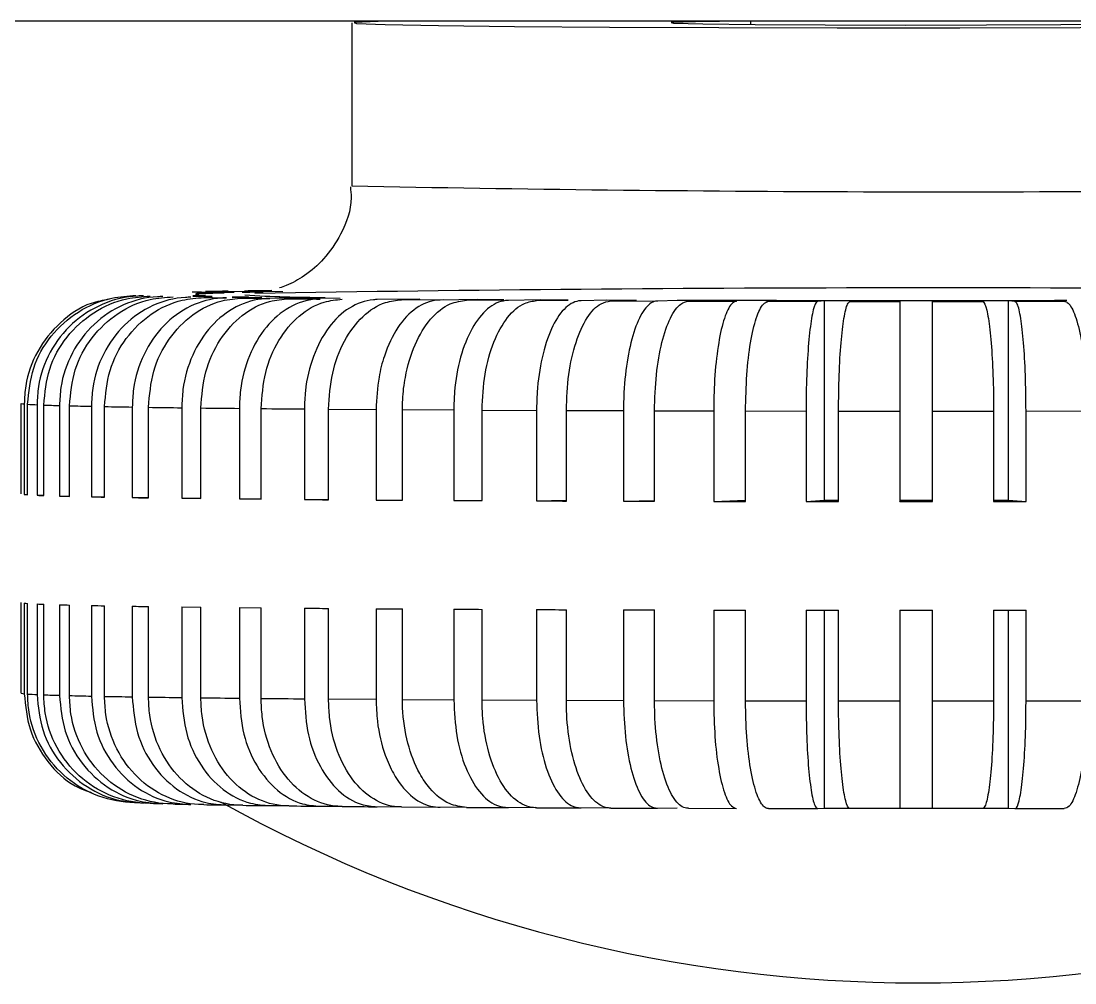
# Model space of a CAD drawing. Extents: x 12.3 to 108.7, y 1.1 to 80.4.
# Drawn here: x 25.532 to 26.114, y 29.275 to 29.806 of the extents above; entities that cross this region are included whole.
import ezdxf

# ---------------------------------------------------------------- set-up
doc = ezdxf.new("R2010")
doc.units = 0
doc.header["$MEASUREMENT"] = 0
doc.layers.add('OBJECT', color=7, linetype='CONTINUOUS')

msp = doc.modelspace()

# ---------------------------------------------------------------- linework, layer by layer
at = {"layer": 'OBJECT'}
for p, q in [((27.38138, 29.80632), (23.74883, 29.80632)), ((25.9346, 29.80632), (25.9346, 29.80443)), ((25.7146, 29.80532), (25.7146, 29.71532)), ((25.62652, 29.65681), (25.63161, 29.65679)), ((25.63381, 29.65468), (25.6269, 29.65467)), ((25.62691, 29.65451), (25.63751, 29.65453)), ((25.63012, 29.65489), (25.62828, 29.65505)), ((25.62843, 29.65562), (25.63035, 29.65578)), ((25.62848, 29.65599), (25.63414, 29.65598)), ((25.63792, 29.65614), (25.62911, 29.65615)), ((25.63001, 29.65638), (25.64416, 29.65634)), ((25.64976, 29.65649), (25.63064, 29.65654)), ((25.63381, 29.65452), (25.63381, 29.65468)), ((25.66573, 29.65682), (25.63387, 29.65695)), ((25.63414, 29.65598), (25.63792, 29.65614)), ((25.64643, 29.65716), (25.67663, 29.65701)), ((25.65404, 29.6567), (25.65837, 29.65668)), ((25.65837, 29.65668), (25.66573, 29.65682)), ((25.65768, 29.65399), (25.64865, 29.65395)), ((25.64866, 29.65378), (25.66497, 29.65384)), ((25.6977, 29.65334), (25.66941, 29.65317)), ((25.67453, 29.65347), (25.68473, 29.65352)), ((25.68473, 29.65352), (25.67577, 29.65366)), ((25.67577, 29.65347), (25.67577, 29.65366)), ((25.70825, 29.65322), (25.6977, 29.65334)), ((25.75211, 29.65279), (25.7287, 29.65256)), ((25.74205, 29.65246), (25.76546, 29.65268)), ((25.75211, 29.65256), (25.75211, 29.65279)), ((25.784, 29.65255), (25.76342, 29.65231)), ((25.77796, 29.65221), (25.79854, 29.65246)), ((25.79854, 29.65246), (25.784, 29.65255)), ((25.784, 29.65229), (25.784, 29.65255)), ((25.81855, 29.65235), (25.80103, 29.65208)), ((25.81659, 29.652), (25.83411, 29.65227)), ((25.83411, 29.65227), (25.81855, 29.65235)), ((25.81855, 29.65203), (25.81855, 29.65235)), ((25.85538, 29.65217), (25.84111, 29.65189)), ((25.87181, 29.65211), (25.85538, 29.65217)), ((25.85754, 29.65183), (25.87181, 29.65211)), ((25.85754, 29.65183), (25.88323, 29.65174)), ((25.89409, 29.65203), (25.88323, 29.65174)), ((25.9112, 29.65198), (25.89409, 29.65203)), ((25.90034, 29.65169), (25.9112, 29.65198)), ((25.90034, 29.65169), (25.92693, 29.65163)), ((25.95186, 29.6519), (25.94285, 29.65191)), ((25.94453, 29.6516), (25.95186, 29.6519)), ((25.94453, 29.6516), (25.97173, 29.65156)), ((25.97546, 29.65186), (25.97173, 29.65156)), ((25.99335, 29.65185), (25.97546, 29.65186)), ((25.97546, 29.54187), (25.97546, 29.65186)), ((25.98963, 29.65154), (25.99335, 29.65185)), ((26.01721, 29.65184), (26.01713, 29.65153)), ((26.03521, 29.65183), (26.01721, 29.65184)), ((26.01721, 29.54184), (26.01721, 29.65184)), ((26.03513, 29.65153), (26.03521, 29.65183)), ((26.07698, 29.65186), (26.05907, 29.65185)), ((26.05907, 29.65185), (26.06264, 29.65154)), ((26.08055, 29.65156), (26.07698, 29.65186)), ((26.07698, 29.54187), (26.07698, 29.65186)), ((26.08055, 29.65156), (26.10777, 29.6516)), ((26.10813, 29.65191), (26.10059, 29.65189)), ((26.10059, 29.65189), (26.10777, 29.6516)), ((25.53217, 29.54526), (25.53217, 29.59526)), ((25.53386, 29.59496), (25.53386, 29.54497)), ((25.5357, 29.54481), (25.5357, 29.59481)), ((25.54092, 29.59452), (25.54092, 29.54452)), ((25.54462, 29.54436), (25.54462, 29.59436)), ((25.55331, 29.59408), (25.55331, 29.54408)), ((25.55883, 29.54393), (25.55883, 29.59393)), ((25.57088, 29.59365), (25.57088, 29.54365)), ((25.57817, 29.54351), (25.57817, 29.59351)), ((25.59346, 29.59325), (25.59346, 29.54325)), ((25.60242, 29.54311), (25.60242, 29.59311)), ((25.62078, 29.59286), (25.62078, 29.54286)), ((25.63133, 29.54274), (25.63133, 29.59273)), ((25.65256, 29.5925), (25.65256, 29.54251)), ((25.66458, 29.54239), (25.66458, 29.59239)), ((25.68844, 29.59218), (25.68844, 29.54218)), ((25.70179, 29.54207), (25.70179, 29.59207)), ((25.70179, 29.59207), (25.72804, 29.59189)), ((25.72804, 29.59189), (25.72804, 29.54189)), ((25.74257, 29.5418), (25.74257, 29.59179)), ((25.74257, 29.59179), (25.7709, 29.59163)), ((25.7709, 29.59163), (25.7709, 29.54163)), ((25.78647, 29.54156), (25.78647, 29.59155)), ((25.78647, 29.59155), (25.81658, 29.59142)), ((25.81658, 29.59142), (25.81658, 29.54142)), ((25.83301, 29.54136), (25.83301, 29.59135)), ((25.83301, 29.59135), (25.86456, 29.59125)), ((25.86456, 29.59125), (25.86456, 29.54125)), ((25.88167, 29.5412), (25.88167, 29.5912)), ((25.88167, 29.5912), (25.91432, 29.59112)), ((25.91432, 29.59112), (25.91432, 29.54112)), ((25.93192, 29.54109), (25.93192, 29.59109)), ((25.93192, 29.59109), (25.96532, 29.59104)), ((25.96532, 29.59104), (25.96532, 29.54104)), ((25.98322, 29.54103), (25.98322, 29.59103)), ((25.98322, 29.59103), (26.017, 29.59101)), ((26.017, 29.59101), (26.017, 29.54101)), ((26.035, 29.59101), (26.06878, 29.59102)), ((26.035, 29.54101), (26.035, 29.59101)), ((26.06878, 29.59102), (26.06878, 29.54103)), ((26.08669, 29.59104), (26.12011, 29.59109)), ((26.08669, 29.54104), (26.08669, 29.59104)), ((25.53386, 29.54497), (25.5357, 29.54497)), ((25.54092, 29.54452), (25.54462, 29.54453)), ((25.55331, 29.54408), (25.55883, 29.54409)), ((25.57088, 29.54365), (25.57817, 29.54368)), ((25.59346, 29.54325), (25.60242, 29.54329)), ((25.62078, 29.54286), (25.63133, 29.54293)), ((25.62078, 29.54286), (25.63133, 29.54274)), ((25.65256, 29.54251), (25.66458, 29.5426)), ((25.65256, 29.54251), (25.66458, 29.54239)), ((25.68844, 29.54218), (25.70179, 29.54231)), ((25.72804, 29.54189), (25.74257, 29.54206)), ((25.7709, 29.54163), (25.78647, 29.54187)), ((25.81658, 29.54142), (25.83301, 29.54174)), ((25.86456, 29.54125), (25.88167, 29.54171)), ((25.91432, 29.54112), (25.93192, 29.54184)), ((25.96532, 29.54104), (25.97546, 29.54187)), ((25.97546, 29.54187), (25.98322, 29.54186)), ((26.017, 29.54101), (26.01721, 29.54184)), ((26.01721, 29.54184), (26.035, 29.54184)), ((26.06878, 29.54186), (26.07698, 29.54187)), ((26.07698, 29.54187), (26.08669, 29.54104)), ((25.53217, 29.43527), (25.53217, 29.48526)), ((25.53386, 29.48497), (25.53386, 29.43497)), ((25.5357, 29.43481), (25.5357, 29.48481)), ((25.54092, 29.48452), (25.54092, 29.43452)), ((25.54462, 29.43437), (25.54462, 29.48437)), ((25.55331, 29.48408), (25.55331, 29.43408)), ((25.55883, 29.43393), (25.55883, 29.48393)), ((25.57088, 29.48366), (25.57088, 29.43366)), ((25.57817, 29.43351), (25.57817, 29.48351)), ((25.59346, 29.48325), (25.59346, 29.43325)), ((25.60242, 29.43311), (25.60242, 29.48311)), ((25.62078, 29.48287), (25.63133, 29.48274)), ((25.62078, 29.48287), (25.62078, 29.43287)), ((25.63133, 29.43274), (25.63133, 29.48274)), ((25.65256, 29.48251), (25.66458, 29.48239)), ((25.65256, 29.48251), (25.65256, 29.43251)), ((25.66458, 29.43239), (25.66458, 29.48239)), ((25.68844, 29.48218), (25.68844, 29.43218)), ((25.70179, 29.43208), (25.70179, 29.48208)), ((25.72804, 29.48189), (25.72804, 29.43189)), ((25.74257, 29.4318), (25.74257, 29.4818)), ((25.7709, 29.48164), (25.7709, 29.43164)), ((25.78647, 29.43156), (25.78647, 29.48156)), ((25.81658, 29.48142), (25.81658, 29.43142)), ((25.83301, 29.43136), (25.83301, 29.48136)), ((25.86456, 29.48125), (25.86456, 29.43125)), ((25.88167, 29.43121), (25.88167, 29.4812)), ((25.91432, 29.48113), (25.91432, 29.43113)), ((25.93192, 29.4311), (25.93192, 29.48109)), ((25.96532, 29.48105), (25.96532, 29.43105)), ((25.97546, 29.37187), (25.97546, 29.48104)), ((25.98322, 29.43103), (25.98322, 29.48103)), ((26.017, 29.48101), (26.017, 29.43102)), ((26.01721, 29.37185), (26.01721, 29.48101)), ((26.035, 29.43101), (26.035, 29.48101)), ((26.06878, 29.48103), (26.06878, 29.43103)), ((26.07698, 29.37187), (26.07698, 29.48103)), ((26.08669, 29.43105), (26.08669, 29.48104)), ((25.70179, 29.43208), (25.72804, 29.43189)), ((25.74257, 29.4318), (25.7709, 29.43164)), ((25.78647, 29.43156), (25.81658, 29.43142)), ((25.83301, 29.43136), (25.86456, 29.43125)), ((25.88167, 29.43121), (25.91432, 29.43113)), ((25.93192, 29.4311), (25.96532, 29.43105)), ((25.98322, 29.43103), (26.017, 29.43102)), ((26.035, 29.43101), (26.06878, 29.43103)), ((26.08669, 29.43105), (26.12011, 29.43109)), ((25.6455, 29.37351), (25.65306, 29.37355)), ((25.66941, 29.37318), (25.67865, 29.37323)), ((25.69725, 29.37286), (25.70806, 29.37295)), ((25.7287, 29.37257), (25.74096, 29.37269)), ((25.74205, 29.37247), (25.76342, 29.37232)), ((25.76342, 29.37232), (25.77681, 29.37248)), ((25.77796, 29.37222), (25.80103, 29.37209)), ((25.80103, 29.37209), (25.81578, 29.37232)), ((25.81659, 29.37201), (25.84111, 29.3719)), ((25.84111, 29.3719), (25.85538, 29.37218)), ((25.85754, 29.37184), (25.88323, 29.37175)), ((25.88323, 29.37175), (25.89409, 29.37204)), ((25.90034, 29.37171), (25.92693, 29.37164)), ((25.94453, 29.37161), (25.97173, 29.37157)), ((25.97173, 29.37157), (25.97546, 29.37187)), ((25.97546, 29.37187), (25.98948, 29.37186)), ((26.01713, 29.37154), (26.01721, 29.37185)), ((26.01721, 29.37185), (26.03521, 29.37185)), ((26.06295, 29.37186), (26.07698, 29.37187)), ((26.07698, 29.37187), (26.08055, 29.37157)), ((26.08055, 29.37157), (26.10777, 29.37161))]:
    msp.add_line(p, q, dxfattribs=at)
at = {"layer": 'OBJECT', "flags": 128}
for points in [[(25.73636, 29.80632), (25.72908, 29.80614), (25.71584, 29.80556), (25.71715, 29.80497), (25.73296, 29.8044), (25.76252, 29.80387), (25.80445, 29.80341), (25.85679, 29.80303), (25.9171, 29.80277), (25.98255, 29.80262), (26.05008, 29.8026), (26.11654, 29.80271), (26.17882, 29.80294), (26.234, 29.80328), (26.27951, 29.80371)], [(25.9346, 29.80621), (25.9309, 29.80618), (25.90422, 29.80586), (25.89085, 29.80548), (25.89224, 29.80509), (25.90825, 29.80472), (25.93714, 29.80441), (25.97578, 29.80421), (26.01998, 29.80412), (26.06495, 29.80417), (26.10582, 29.80434), (26.13816, 29.80461), (26.13816, 29.80461)], [(25.98963, 29.65154), (25.99306, 29.65154), (25.99649, 29.65154), (25.99993, 29.65154), (26.00337, 29.65154), (26.00681, 29.65153), (26.01025, 29.65153), (26.01369, 29.65153), (26.01713, 29.65153)], [(26.03513, 29.65153), (26.03858, 29.65153), (26.04202, 29.65153), (26.04546, 29.65153), (26.0489, 29.65153), (26.05234, 29.65154), (26.05578, 29.65154), (26.05921, 29.65154), (26.06264, 29.65154)], [(25.68844, 29.54218), (25.69009, 29.54217), (25.69174, 29.54215), (25.6934, 29.54214), (25.69506, 29.54213), (25.69674, 29.54211), (25.69841, 29.5421), (25.7001, 29.54209), (25.70179, 29.54207)], [(25.72804, 29.54189), (25.72983, 29.54188), (25.73163, 29.54186), (25.73344, 29.54185), (25.73526, 29.54184), (25.73708, 29.54183), (25.7389, 29.54182), (25.74074, 29.54181), (25.74257, 29.5418)], [(25.7709, 29.54163), (25.77283, 29.54162), (25.77476, 29.54161), (25.7767, 29.5416), (25.77865, 29.54159), (25.7806, 29.54158), (25.78255, 29.54157), (25.78451, 29.54156), (25.78647, 29.54156)], [(25.81658, 29.54142), (25.81862, 29.54141), (25.82066, 29.5414), (25.82271, 29.5414), (25.82476, 29.54139), (25.82681, 29.54138), (25.82887, 29.54137), (25.83094, 29.54136), (25.83301, 29.54136)], [(25.86456, 29.54125), (25.86669, 29.54124), (25.86882, 29.54124), (25.87095, 29.54123), (25.87309, 29.54122), (25.87523, 29.54122), (25.87737, 29.54121), (25.87952, 29.54121), (25.88167, 29.5412)], [(25.91432, 29.54112), (25.91652, 29.54112), (25.91871, 29.54112), (25.92091, 29.54111), (25.92311, 29.54111), (25.92531, 29.5411), (25.92751, 29.5411), (25.92972, 29.54109), (25.93192, 29.54109)], [(25.96532, 29.54104), (25.96756, 29.54104), (25.96979, 29.54104), (25.97203, 29.54104), (25.97426, 29.54104), (25.9765, 29.54103), (25.97874, 29.54103), (25.98098, 29.54103), (25.98322, 29.54103)], [(26.017, 29.54101), (26.01925, 29.54101), (26.0215, 29.54101), (26.02375, 29.54101), (26.026, 29.54101), (26.02825, 29.54101), (26.0305, 29.54101), (26.03275, 29.54101), (26.035, 29.54101)], [(26.06878, 29.54103), (26.07103, 29.54103), (26.07327, 29.54103), (26.07551, 29.54103), (26.07775, 29.54103), (26.07998, 29.54104), (26.08222, 29.54104), (26.08446, 29.54104), (26.08669, 29.54104)], [(25.68844, 29.48218), (25.69009, 29.48217), (25.69174, 29.48215), (25.6934, 29.48214), (25.69506, 29.48213), (25.69674, 29.48212), (25.69841, 29.4821), (25.7001, 29.48209), (25.70179, 29.48208)], [(25.72804, 29.48189), (25.72983, 29.48188), (25.73163, 29.48187), (25.73344, 29.48185), (25.73526, 29.48184), (25.73708, 29.48183), (25.7389, 29.48182), (25.74074, 29.48181), (25.74257, 29.4818)], [(25.7709, 29.48164), (25.77283, 29.48163), (25.77476, 29.48162), (25.7767, 29.48161), (25.77865, 29.4816), (25.7806, 29.48159), (25.78255, 29.48158), (25.78451, 29.48157), (25.78647, 29.48156)], [(25.81658, 29.48142), (25.81862, 29.48141), (25.82066, 29.48141), (25.82271, 29.4814), (25.82476, 29.48139), (25.82681, 29.48138), (25.82887, 29.48137), (25.83094, 29.48137), (25.83301, 29.48136)], [(25.86456, 29.48125), (25.86669, 29.48125), (25.86882, 29.48124), (25.87095, 29.48123), (25.87309, 29.48123), (25.87523, 29.48122), (25.87737, 29.48121), (25.87952, 29.48121), (25.88167, 29.4812)], [(25.91432, 29.48113), (25.91652, 29.48112), (25.91871, 29.48112), (25.92091, 29.48111), (25.92311, 29.48111), (25.92531, 29.4811), (25.92751, 29.4811), (25.92972, 29.4811), (25.93192, 29.48109)], [(25.96532, 29.48105), (25.96756, 29.48104), (25.96979, 29.48104), (25.97203, 29.48104), (25.97426, 29.48104), (25.9765, 29.48104), (25.97874, 29.48103), (25.98098, 29.48103), (25.98322, 29.48103)], [(26.017, 29.48101), (26.01925, 29.48101), (26.0215, 29.48101), (26.02375, 29.48101), (26.026, 29.48101), (26.02825, 29.48101), (26.0305, 29.48101), (26.03275, 29.48101), (26.035, 29.48101)], [(26.06878, 29.48103), (26.07103, 29.48103), (26.07327, 29.48103), (26.07551, 29.48103), (26.07775, 29.48104), (26.07998, 29.48104), (26.08222, 29.48104), (26.08446, 29.48104), (26.08669, 29.48104)], [(26.01713, 29.37154), (26.01369, 29.37154), (26.01025, 29.37154), (26.00681, 29.37154), (26.00337, 29.37155), (25.99993, 29.37155), (25.99649, 29.37155), (25.99306, 29.37155), (25.98963, 29.37155)], [(26.06264, 29.37155), (26.05921, 29.37155), (26.05578, 29.37155), (26.05234, 29.37155), (26.0489, 29.37155), (26.04546, 29.37154), (26.04202, 29.37154), (26.03858, 29.37154), (26.03513, 29.37154)]]:
    msp.add_lwpolyline(points, dxfattribs=at)
at = {"layer": 'OBJECT'}
for centre, radius, start, end in [((26.04478, 46.4711), 16.75903, 268.871115, 270.802517), ((25.71834, 25.06432), 4.59341, 90.89696, 91.05366), ((25.77481, 21.29149), 8.36666, 90.714204, 90.817313), ((25.69961, 30.38877), 0.735, 266.56255, 270.01912), ((26.03363, 7.27872), 22.38031, 89.108855, 90.95397), ((25.71601, 34.10962), 4.45667, 268.93335, 269.09345), ((25.77662, 38.14974), 8.49725, 269.176278, 269.277104), ((25.82905, 42.62735), 12.97517, 269.341618, 269.417963), ((26.02743, 70.97428), 41.3222, 269.817132, 270.113316), ((25.53417, 29.60177), 0.00681, 252.8778, 267.38808), ((25.54988, 29.80164), 0.20732, 266.07918, 267.52334), ((25.58001, 30.53848), 0.94478, 267.8538, 268.38062), ((25.62417, 32.18656), 2.59345, 268.55629, 268.82263), ((25.67621, 34.84635), 5.25375, 268.93076, 269.09754), ((25.73442, 38.69049), 9.09834, 269.168765, 269.284402), ((25.79574, 43.79069), 14.19891, 269.33655, 269.422224), ((25.84355, 48.654), 19.06246, 269.462062, 269.5338), ((25.53219, 29.54535), 0.0000912, 191.57275, 253.07164), ((25.53988, 29.60493), 0.06026, 264.26865, 266.02584), ((25.56213, 30.01076), 0.46672, 267.3958, 267.85081), ((25.60033, 31.17824), 1.63484, 268.35189, 268.54555), ((25.65128, 33.43364), 3.89081, 268.81595, 268.92324), ((25.70111, 36.32462), 6.78222, 269.090497, 269.166244), ((25.53219, 29.48535), 0.0000912, 191.57275, 253.07164), ((25.53988, 29.54493), 0.06026, 264.26865, 266.02584), ((25.56213, 29.95076), 0.46672, 267.3958, 267.85081), ((25.60033, 31.11824), 1.63484, 268.35189, 268.54555), ((25.65128, 33.37364), 3.89081, 268.81595, 268.92324), ((25.70111, 36.26462), 6.78222, 269.090497, 269.166244), ((25.53417, 29.44177), 0.00681, 252.8778, 267.38808), ((25.5498, 29.64018), 0.20585, 266.07403, 267.52849), ((25.58001, 30.37849), 0.94478, 267.8538, 268.38062), ((25.62417, 32.02657), 2.59345, 268.55629, 268.82263), ((25.6776, 34.76161), 5.32902, 268.93084, 269.09527), ((25.73442, 38.5305), 9.09834, 269.168765, 269.284402), ((25.79574, 43.6307), 14.19891, 269.33655, 269.422224), ((25.85207, 49.43907), 20.00755, 269.463052, 269.531402), ((25.63465, 30.21926), 0.84536, 267.87827, 268.35772), ((25.6733, 31.66479), 2.29141, 268.56578, 268.81125), ((25.71601, 33.82963), 4.45667, 268.93335, 269.09345), ((26.0271, 30.06644), 0.79112, 240.88337, 299.11663), ((25.77236, 37.554), 8.18147, 269.174332, 269.27905), ((25.82308, 41.79536), 12.42314, 269.339922, 269.419659), ((25.87977, 47.70885), 18.3369, 269.467228, 269.527958)]:
    msp.add_arc(centre, radius, start, end, dxfattribs=at)
for points, knots in [([(25.71381, 29.71481), (25.71403, 29.71281), (25.71501, 29.70386), (25.70962, 29.68957), (25.70011, 29.67515), (25.68935, 29.66592), (25.68044, 29.66087), (25.67595, 29.65939), (25.67473, 29.65898)], [0, 0, 0, 0, 0.081153, 0.364318, 0.590617, 0.78124, 0.940605, 1, 1, 1, 1]), ([(25.5357, 29.59481), (25.53636, 29.60155), (25.53768, 29.61504), (25.54797, 29.63302), (25.56311, 29.64661), (25.5799, 29.65382), (25.59099, 29.65456), (25.5954, 29.65486)], [0, 0, 0, 0, 0.214562, 0.429207, 0.643868, 0.858564, 1, 1, 1, 1]), ([(25.59965, 29.65462), (25.59859, 29.6546), (25.59097, 29.65445), (25.57681, 29.65108), (25.55978, 29.64017), (25.54731, 29.6241), (25.54158, 29.60792), (25.54109, 29.59786), (25.54092, 29.59452)], [0, 0, 0, 0, 0.034454, 0.2491872, 0.4639041, 0.678588, 0.8932306, 1, 1, 1, 1]), ([(25.58068, 29.65272), (25.57733, 29.65212), (25.56736, 29.65036), (25.55308, 29.64038), (25.54034, 29.6246), (25.53454, 29.60836), (25.53403, 29.59831), (25.53386, 29.59496)], [0, 0, 0, 0, 0.12641, 0.376241, 0.626029, 0.875773, 1, 1, 1, 1]), ([(25.54462, 29.59436), (25.54527, 29.60111), (25.54657, 29.61459), (25.55669, 29.63259), (25.57159, 29.64619), (25.5881, 29.65341), (25.59902, 29.65417), (25.60335, 29.65447)], [0, 0, 0, 0, 0.214561, 0.429205, 0.643867, 0.85856, 1, 1, 1, 1]), ([(25.61042, 29.65424), (25.6094, 29.65421), (25.60198, 29.65406), (25.58821, 29.65068), (25.57165, 29.63975), (25.55952, 29.62366), (25.55395, 29.60748), (25.55347, 29.59742), (25.55331, 29.59408)], [0, 0, 0, 0, 0.034464, 0.249199, 0.463916, 0.6786, 0.893242, 1, 1, 1, 1]), ([(25.55883, 29.59393), (25.55946, 29.60067), (25.56072, 29.61416), (25.57056, 29.63217), (25.58505, 29.64578), (25.60111, 29.65302), (25.61173, 29.65378), (25.61595, 29.65409)], [0, 0, 0, 0, 0.214564, 0.429209, 0.643868, 0.858563, 1, 1, 1, 1]), ([(25.62576, 29.65386), (25.62477, 29.65384), (25.61765, 29.65368), (25.60442, 29.65028), (25.5885, 29.63934), (25.57685, 29.62324), (25.5715, 29.60706), (25.57104, 29.59699), (25.57088, 29.59365)], [0, 0, 0, 0, 0.034475, 0.249207, 0.463924, 0.678607, 0.89325, 1, 1, 1, 1]), ([(25.57817, 29.59351), (25.57877, 29.60025), (25.57999, 29.61374), (25.58944, 29.63176), (25.60336, 29.64538), (25.61879, 29.65264), (25.62899, 29.65341), (25.63305, 29.65372)], [0, 0, 0, 0, 0.214564, 0.429209, 0.643868, 0.858563, 1, 1, 1, 1]), ([(25.6455, 29.6535), (25.64456, 29.65348), (25.6378, 29.65331), (25.62526, 29.64991), (25.61017, 29.63895), (25.59912, 29.62284), (25.59404, 29.60665), (25.5936, 29.59659), (25.59346, 29.59325)], [0, 0, 0, 0, 0.034481, 0.249214, 0.46393, 0.678615, 0.89326, 1, 1, 1, 1]), ([(25.60242, 29.59311), (25.603, 29.59985), (25.60415, 29.61335), (25.61311, 29.63137), (25.62631, 29.645), (25.64095, 29.65227), (25.65062, 29.65306), (25.65446, 29.65337)], [0, 0, 0, 0, 0.214563, 0.429208, 0.643867, 0.858563, 1, 1, 1, 1]), ([(25.66941, 29.65317), (25.66854, 29.65314), (25.66222, 29.65297), (25.6505, 29.64955), (25.6364, 29.63858), (25.62607, 29.62246), (25.62133, 29.60627), (25.62092, 29.5962), (25.62078, 29.59286)], [0, 0, 0, 0, 0.034486, 0.249218, 0.463936, 0.678618, 0.89326, 1, 1, 1, 1]), ([(25.63133, 29.59273), (25.63187, 29.59948), (25.63294, 29.61297), (25.64132, 29.631), (25.65366, 29.64465), (25.66733, 29.65193), (25.67637, 29.65272), (25.67996, 29.65304)], [0, 0, 0, 0, 0.214564, 0.429207, 0.643868, 0.858563, 1, 1, 1, 1]), ([(25.69725, 29.65285), (25.69645, 29.65283), (25.69064, 29.65265), (25.67987, 29.64922), (25.66691, 29.63823), (25.65742, 29.62211), (25.65307, 29.60591), (25.65269, 29.59585), (25.65256, 29.5925)], [0, 0, 0, 0, 0.034487, 0.24922, 0.463936, 0.678619, 0.893264, 1, 1, 1, 1]), ([(25.66458, 29.59239), (25.66507, 29.59913), (25.66606, 29.61263), (25.67376, 29.63066), (25.68509, 29.64432), (25.69766, 29.65162), (25.70596, 29.65242), (25.70926, 29.65273)], [0, 0, 0, 0, 0.214563, 0.429208, 0.643867, 0.858562, 1, 1, 1, 1]), ([(25.7287, 29.65256), (25.72797, 29.65254), (25.72275, 29.65235), (25.71304, 29.64892), (25.70137, 29.63792), (25.69282, 29.62178), (25.6889, 29.60558), (25.68856, 29.59552), (25.68844, 29.59218)], [0, 0, 0, 0, 0.034489, 0.249224, 0.463939, 0.678623, 0.893266, 1, 1, 1, 1]), ([(25.70179, 29.59207), (25.70224, 29.59882), (25.70313, 29.61231), (25.71006, 29.63036), (25.72027, 29.64403), (25.73159, 29.65133), (25.73908, 29.65214), (25.74205, 29.65246)], [0, 0, 0, 0, 0.214564, 0.42921, 0.643869, 0.858562, 1, 1, 1, 1]), ([(25.76342, 29.65231), (25.76287, 29.65229), (25.75837, 29.65212), (25.74991, 29.64883), (25.7396, 29.63796), (25.73297, 29.62388), (25.72886, 29.60819), (25.72834, 29.59793), (25.72804, 29.59189)], [0, 0, 0, 0, 0.029556, 0.244252, 0.458934, 0.673579, 0.807922, 1, 1, 1, 1]), ([(25.74257, 29.59179), (25.7426, 29.59362), (25.7427, 29.59964), (25.74423, 29.61225), (25.74901, 29.62836), (25.75776, 29.64256), (25.76792, 29.6508), (25.77492, 29.65179), (25.77796, 29.65221)], [0, 0, 0, 0, 0.058265, 0.192489, 0.407027, 0.621568, 0.836131, 1, 1, 1, 1]), ([(25.80103, 29.65208), (25.80048, 29.65206), (25.79657, 29.65186), (25.78931, 29.64841), (25.78057, 29.63739), (25.77418, 29.62125), (25.77124, 29.60504), (25.77099, 29.59497), (25.7709, 29.59163)], [0, 0, 0, 0, 0.034489, 0.249223, 0.463939, 0.678622, 0.893263, 1, 1, 1, 1]), ([(25.78647, 29.59155), (25.7868, 29.5983), (25.78747, 29.6118), (25.79266, 29.62985), (25.8003, 29.64354), (25.80877, 29.65086), (25.81437, 29.65168), (25.81659, 29.652)], [0, 0, 0, 0, 0.214564, 0.429207, 0.643867, 0.858562, 1, 1, 1, 1]), ([(25.84111, 29.65189), (25.84067, 29.65187), (25.83748, 29.65167), (25.83157, 29.64821), (25.82445, 29.63719), (25.81925, 29.62104), (25.81686, 29.60483), (25.81665, 29.59476), (25.81658, 29.59142)], [0, 0, 0, 0, 0.034487, 0.249221, 0.463939, 0.678621, 0.893264, 1, 1, 1, 1]), ([(25.83301, 29.59135), (25.83328, 29.5981), (25.83382, 29.6116), (25.83805, 29.62966), (25.84427, 29.64335), (25.85117, 29.65068), (25.85573, 29.6515), (25.85754, 29.65183)], [0, 0, 0, 0, 0.214564, 0.429208, 0.643869, 0.858562, 1, 1, 1, 1]), ([(25.88323, 29.65174), (25.8829, 29.65172), (25.88047, 29.65152), (25.87597, 29.64805), (25.87056, 29.63703), (25.86659, 29.62087), (25.86477, 29.60466), (25.86461, 29.59459), (25.86456, 29.59125)], [0, 0, 0, 0, 0.034485, 0.249217, 0.463934, 0.678618, 0.893261, 1, 1, 1, 1]), ([(25.88167, 29.5912), (25.88187, 29.59795), (25.88229, 29.61144), (25.8855, 29.62951), (25.89024, 29.6432), (25.89549, 29.65054), (25.89896, 29.65137), (25.90034, 29.65169)], [0, 0, 0, 0, 0.214562, 0.429206, 0.643868, 0.858562, 1, 1, 1, 1]), ([(25.92693, 29.65163), (25.92671, 29.6516), (25.92507, 29.6514), (25.92203, 29.64794), (25.91837, 29.6369), (25.9157, 29.62074), (25.91447, 29.60453), (25.91436, 29.59447), (25.91432, 29.59112)], [0, 0, 0, 0, 0.03448, 0.249214, 0.46393, 0.678614, 0.893257, 1, 1, 1, 1]), ([(25.93192, 29.59109), (25.93206, 29.59784), (25.93234, 29.61133), (25.93451, 29.6294), (25.93771, 29.6431), (25.94126, 29.65044), (25.9436, 29.65127), (25.94453, 29.6516)], [0, 0, 0, 0, 0.214565, 0.429209, 0.643869, 0.858562, 1, 1, 1, 1]), ([(25.97173, 29.65156), (25.97161, 29.65153), (25.97078, 29.65133), (25.96924, 29.64786), (25.96738, 29.63683), (25.96602, 29.62067), (25.96539, 29.60445), (25.96534, 29.59439), (25.96532, 29.59104)], [0, 0, 0, 0, 0.034474, 0.249208, 0.463924, 0.678607, 0.893252, 1, 1, 1, 1]), ([(25.98322, 29.59103), (25.98329, 29.59777), (25.98343, 29.61127), (25.98454, 29.62934), (25.98616, 29.64304), (25.98796, 29.65038), (25.98915, 29.65121), (25.98963, 29.65154)], [0, 0, 0, 0, 0.214561, 0.429208, 0.643868, 0.858562, 1, 1, 1, 1]), ([(26.01713, 29.65153), (26.01713, 29.6515), (26.01711, 29.6513), (26.01708, 29.64783), (26.01704, 29.6368), (26.01701, 29.62063), (26.017, 29.60442), (26.017, 29.59435), (26.017, 29.59101)], [0, 0, 0, 0, 0.034466, 0.249199, 0.463917, 0.6786, 0.893243, 1, 1, 1, 1]), ([(26.035, 29.59101), (26.035, 29.59776), (26.035, 29.61125), (26.03503, 29.62932), (26.03506, 29.64302), (26.0351, 29.65037), (26.03512, 29.6512), (26.03513, 29.65153)], [0, 0, 0, 0, 0.214565, 0.42921, 0.643868, 0.858562, 1, 1, 1, 1]), ([(26.06264, 29.65154), (26.06276, 29.65151), (26.06355, 29.65131), (26.06503, 29.64784), (26.06681, 29.63681), (26.06812, 29.62065), (26.06872, 29.60443), (26.06877, 29.59437), (26.06878, 29.59102)], [0, 0, 0, 0, 0.034454, 0.249187, 0.463904, 0.678586, 0.893233, 1, 1, 1, 1]), ([(26.08669, 29.59104), (26.08662, 29.59779), (26.08649, 29.61128), (26.08543, 29.62935), (26.08387, 29.64305), (26.08214, 29.6504), (26.081, 29.65123), (26.08055, 29.65156)], [0, 0, 0, 0, 0.214563, 0.429208, 0.643867, 0.858562, 1, 1, 1, 1]), ([(26.10777, 29.6516), (26.10799, 29.65157), (26.10959, 29.65137), (26.11257, 29.6479), (26.11615, 29.63687), (26.11877, 29.62071), (26.11997, 29.6045), (26.12008, 29.59443), (26.12011, 29.59109)], [0, 0, 0, 0, 0.034455, 0.249187, 0.463905, 0.678588, 0.893232, 1, 1, 1, 1]), ([(25.53386, 29.43497), (25.53451, 29.42821), (25.53582, 29.41469), (25.54621, 29.397), (25.5585, 29.38482), (25.568, 29.38144), (25.57117, 29.38031)], [0, 0, 0, 0, 0.285631, 0.571369, 0.857127, 1, 1, 1, 1]), ([(25.5954, 29.37487), (25.59433, 29.37489), (25.58657, 29.37501), (25.57219, 29.37835), (25.55487, 29.38921), (25.5422, 29.40525), (25.53638, 29.42141), (25.53587, 29.43147), (25.5357, 29.43481)], [0, 0, 0, 0, 0.034454, 0.249188, 0.463904, 0.678586, 0.893231, 1, 1, 1, 1]), ([(25.54092, 29.43452), (25.54157, 29.42778), (25.54287, 29.4143), (25.55299, 29.39634), (25.56788, 29.3828), (25.5844, 29.37563), (25.59531, 29.37492), (25.59965, 29.37463)], [0, 0, 0, 0, 0.214565, 0.429207, 0.643867, 0.858561, 1, 1, 1, 1]), ([(25.60335, 29.37448), (25.6023, 29.3745), (25.59467, 29.37461), (25.58051, 29.37793), (25.56348, 29.38878), (25.55101, 29.40481), (25.54529, 29.42097), (25.54479, 29.43103), (25.54462, 29.43437)], [0, 0, 0, 0, 0.034454, 0.249188, 0.463904, 0.678586, 0.89323, 1, 1, 1, 1]), ([(25.55331, 29.43408), (25.55394, 29.42734), (25.5552, 29.41386), (25.56504, 29.39591), (25.57953, 29.38238), (25.59559, 29.37523), (25.60621, 29.37453), (25.61042, 29.37425)], [0, 0, 0, 0, 0.214563, 0.429206, 0.643867, 0.858563, 1, 1, 1, 1]), ([(25.61595, 29.3741), (25.61492, 29.37411), (25.6075, 29.37423), (25.59373, 29.37753), (25.57717, 29.38837), (25.56504, 29.40438), (25.55947, 29.42053), (25.55899, 29.43059), (25.55883, 29.43393)], [0, 0, 0, 0, 0.034464, 0.249199, 0.463916, 0.678597, 0.893244, 1, 1, 1, 1]), ([(25.57088, 29.43366), (25.57149, 29.42692), (25.5727, 29.41344), (25.58216, 29.3955), (25.59608, 29.38198), (25.61151, 29.37484), (25.62171, 29.37415), (25.62576, 29.37387)], [0, 0, 0, 0, 0.2145625, 0.4292073, 0.6438671, 0.8585619, 1, 1, 1, 1]), ([(25.63305, 29.37373), (25.63206, 29.37374), (25.62493, 29.37385), (25.6117, 29.37714), (25.59579, 29.38796), (25.58414, 29.40397), (25.57879, 29.42011), (25.57832, 29.43017), (25.57817, 29.43351)], [0, 0, 0, 0, 0.034475, 0.249208, 0.463924, 0.678606, 0.893252, 1, 1, 1, 1]), ([(25.59346, 29.43325), (25.59403, 29.42651), (25.59518, 29.41303), (25.60415, 29.3951), (25.61735, 29.3816), (25.63198, 29.37447), (25.64165, 29.37379), (25.6455, 29.37351)], [0, 0, 0, 0, 0.214561, 0.429208, 0.643866, 0.85856, 1, 1, 1, 1]), ([(25.65446, 29.37338), (25.65353, 29.37339), (25.64677, 29.37349), (25.63422, 29.37677), (25.61913, 29.38758), (25.60808, 29.40358), (25.60301, 29.41972), (25.60257, 29.42977), (25.60242, 29.43311)], [0, 0, 0, 0, 0.034481, 0.249213, 0.463931, 0.678614, 0.893257, 1, 1, 1, 1]), ([(25.62078, 29.43287), (25.62132, 29.42613), (25.6224, 29.41265), (25.63077, 29.39473), (25.64311, 29.38123), (25.65678, 29.37412), (25.66582, 29.37345), (25.66941, 29.37318)], [0, 0, 0, 0, 0.214563, 0.429207, 0.643867, 0.858563, 1, 1, 1, 1]), ([(25.67996, 29.37305), (25.67909, 29.37306), (25.67277, 29.37316), (25.66105, 29.37643), (25.64694, 29.38722), (25.63662, 29.40321), (25.63188, 29.41934), (25.63147, 29.4294), (25.63133, 29.43274)], [0, 0, 0, 0, 0.034486, 0.249218, 0.463934, 0.678617, 0.89326, 1, 1, 1, 1]), ([(25.65256, 29.43251), (25.65306, 29.42577), (25.65404, 29.41229), (25.66174, 29.39438), (25.67308, 29.3809), (25.68564, 29.3738), (25.69395, 29.37313), (25.69725, 29.37286)], [0, 0, 0, 0, 0.214561, 0.429208, 0.643868, 0.858562, 1, 1, 1, 1]), ([(25.70926, 29.37274), (25.70846, 29.37276), (25.70265, 29.37285), (25.69188, 29.37611), (25.67892, 29.38689), (25.66944, 29.40287), (25.66508, 29.419), (25.6647, 29.42905), (25.66458, 29.43239)], [0, 0, 0, 0, 0.034489, 0.249221, 0.463937, 0.678619, 0.893263, 1, 1, 1, 1]), ([(25.68844, 29.43218), (25.68889, 29.42545), (25.68978, 29.41197), (25.69671, 29.39406), (25.70692, 29.38059), (25.71824, 29.3735), (25.72573, 29.37284), (25.7287, 29.37257)], [0, 0, 0, 0, 0.214562, 0.429208, 0.643867, 0.858562, 1, 1, 1, 1]), ([(25.74205, 29.37247), (25.74132, 29.37248), (25.73609, 29.37256), (25.72639, 29.37582), (25.71472, 29.38659), (25.70617, 29.40256), (25.70225, 29.41868), (25.70191, 29.42874), (25.70179, 29.43208)], [0, 0, 0, 0, 0.034491, 0.249223, 0.46394, 0.678624, 0.893267, 1, 1, 1, 1]), ([(25.72804, 29.43189), (25.72818, 29.42783), (25.72856, 29.41705), (25.73198, 29.40284), (25.73825, 29.38875), (25.74669, 29.37799), (25.75604, 29.37278), (25.76171, 29.37242), (25.76342, 29.37232)], [0, 0, 0, 0, 0.129627, 0.344103, 0.478285, 0.692838, 0.907388, 1, 1, 1, 1]), ([(25.77796, 29.37222), (25.77475, 29.37262), (25.76758, 29.3735), (25.75868, 29.38081), (25.75077, 29.39229), (25.74495, 29.40725), (25.74271, 29.42204), (25.7426, 29.43027), (25.74257, 29.4318)], [0, 0, 0, 0, 0.173127, 0.387777, 0.522161, 0.736713, 0.951261, 1, 1, 1, 1]), ([(25.7709, 29.43164), (25.77124, 29.4249), (25.7719, 29.41143), (25.77709, 29.39353), (25.78473, 29.38007), (25.7932, 29.373), (25.7988, 29.37235), (25.80103, 29.37209)], [0, 0, 0, 0, 0.214564, 0.429208, 0.643869, 0.858563, 1, 1, 1, 1]), ([(25.81659, 29.37201), (25.81605, 29.37202), (25.81214, 29.3721), (25.80488, 29.37534), (25.79614, 29.38609), (25.78975, 29.40204), (25.78681, 29.41816), (25.78656, 29.42822), (25.78647, 29.43156)], [0, 0, 0, 0, 0.03449, 0.249222, 0.463939, 0.678621, 0.893267, 1, 1, 1, 1]), ([(25.81658, 29.43142), (25.81685, 29.42469), (25.81739, 29.41121), (25.82162, 29.39332), (25.82784, 29.37987), (25.83474, 29.37281), (25.8393, 29.37216), (25.84111, 29.3719)], [0, 0, 0, 0, 0.214562, 0.429209, 0.643869, 0.858562, 1, 1, 1, 1]), ([(25.85754, 29.37184), (25.8571, 29.37185), (25.85391, 29.37192), (25.848, 29.37515), (25.84088, 29.3859), (25.83567, 29.40185), (25.83328, 29.41796), (25.83308, 29.42802), (25.83301, 29.43136)], [0, 0, 0, 0, 0.034487, 0.24922, 0.463938, 0.67862, 0.893263, 1, 1, 1, 1]), ([(25.86456, 29.43125), (25.86477, 29.42452), (25.86518, 29.41104), (25.8684, 29.39315), (25.87313, 29.37971), (25.87838, 29.37265), (25.88185, 29.37201), (25.88323, 29.37175)], [0, 0, 0, 0, 0.2145618, 0.4292086, 0.6438689, 0.8585623, 1, 1, 1, 1]), ([(25.90034, 29.37171), (25.9, 29.37171), (25.89758, 29.37178), (25.89308, 29.37501), (25.88766, 29.38575), (25.8837, 29.40169), (25.88188, 29.41781), (25.88172, 29.42787), (25.88167, 29.43121)], [0, 0, 0, 0, 0.034485, 0.249218, 0.463936, 0.678619, 0.893263, 1, 1, 1, 1]), ([(25.91432, 29.43113), (25.91446, 29.42439), (25.91474, 29.41092), (25.91691, 29.39303), (25.92011, 29.37959), (25.92366, 29.37254), (25.926, 29.3719), (25.92693, 29.37164)], [0, 0, 0, 0, 0.214564, 0.429208, 0.643869, 0.858562, 1, 1, 1, 1]), ([(25.94453, 29.37161), (25.9443, 29.37162), (25.94267, 29.37169), (25.93963, 29.37491), (25.93597, 29.38564), (25.93329, 29.40159), (25.93206, 29.4177), (25.93196, 29.42775), (25.93192, 29.4311)], [0, 0, 0, 0, 0.03448, 0.249214, 0.463931, 0.678614, 0.893258, 1, 1, 1, 1]), ([(25.96532, 29.43105), (25.96539, 29.42431), (25.96553, 29.41084), (25.96664, 29.39295), (25.96826, 29.37951), (25.97007, 29.37246), (25.97126, 29.37182), (25.97173, 29.37157)], [0, 0, 0, 0, 0.214563, 0.429209, 0.643868, 0.858562, 1, 1, 1, 1]), ([(25.98963, 29.37155), (25.98951, 29.37156), (25.98868, 29.37163), (25.98713, 29.37485), (25.98528, 29.38558), (25.98392, 29.40152), (25.98329, 29.41763), (25.98324, 29.42769), (25.98322, 29.43103)], [0, 0, 0, 0, 0.034474, 0.249208, 0.463925, 0.678608, 0.893253, 1, 1, 1, 1]), ([(26.017, 29.43102), (26.017, 29.42428), (26.017, 29.41081), (26.01703, 29.39292), (26.01706, 29.37948), (26.0171, 29.37243), (26.01712, 29.37179), (26.01713, 29.37154)], [0, 0, 0, 0, 0.214565, 0.429209, 0.643868, 0.858563, 1, 1, 1, 1]), ([(26.03513, 29.37154), (26.03513, 29.37155), (26.03511, 29.37162), (26.03508, 29.37483), (26.03504, 29.38556), (26.03501, 29.40151), (26.035, 29.41762), (26.035, 29.42767), (26.035, 29.43101)], [0, 0, 0, 0, 0.034466, 0.249199, 0.463917, 0.6786, 0.893243, 1, 1, 1, 1]), ([(26.06878, 29.43103), (26.06872, 29.42429), (26.06858, 29.41082), (26.06752, 29.39293), (26.06597, 29.37949), (26.06424, 29.37244), (26.0631, 29.37181), (26.06264, 29.37155)], [0, 0, 0, 0, 0.214563, 0.429209, 0.643869, 0.858563, 1, 1, 1, 1]), ([(26.08055, 29.37157), (26.08066, 29.37158), (26.08146, 29.37164), (26.08294, 29.37486), (26.08472, 29.38559), (26.08602, 29.40153), (26.08662, 29.41765), (26.08667, 29.42771), (26.08669, 29.43105)], [0, 0, 0, 0, 0.034455, 0.249187, 0.463904, 0.678588, 0.893231, 1, 1, 1, 1]), ([(26.12011, 29.43109), (26.11998, 29.42436), (26.1197, 29.41088), (26.11758, 29.39299), (26.11445, 29.37955), (26.11097, 29.3725), (26.10868, 29.37186), (26.10777, 29.37161)], [0, 0, 0, 0, 0.214564, 0.429209, 0.643869, 0.858562, 1, 1, 1, 1])]:
    msp.add_open_spline(points, degree=3, knots=knots, dxfattribs=at)

doc.saveas('drawing.dxf')
